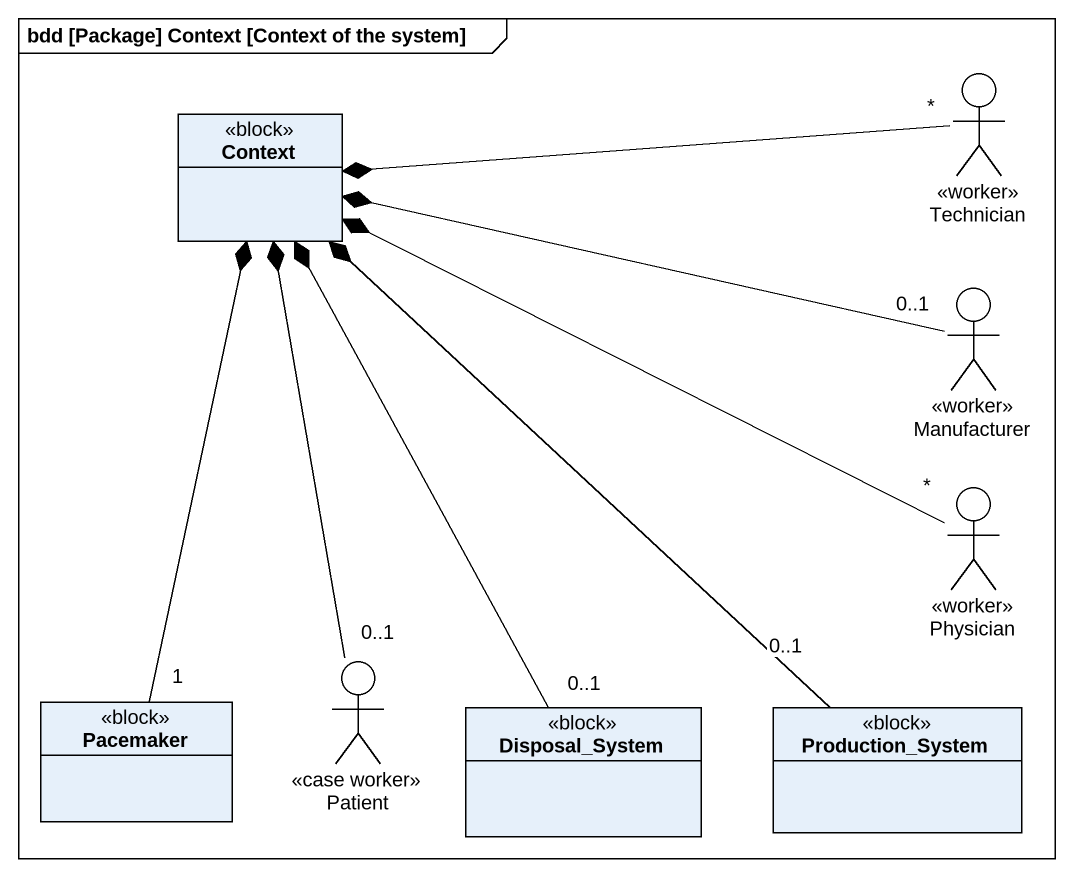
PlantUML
@startuml
mainframe bdd [Package] Context [Context of the system]
allowmixing
hide circle
hide empty members
actor Technician <<worker>>
class Context <<block>>
actor Manufacturer <<worker>>
actor Physician <<worker>>
actor Patient <<case worker>>
class Pacemaker <<block>>
class Disposal_System <<block>>
class Production_System <<block>>
Technician "*" -left-* Context
Manufacturer "0..1" -left-* Context
Physician "*" -left-* Context
Patient "0..1" -up-* Context
Pacemaker "1" -up-* Context
Disposal_System "0..1" -up-* Context
Production_System "0..1" -up-* Context
@enduml
